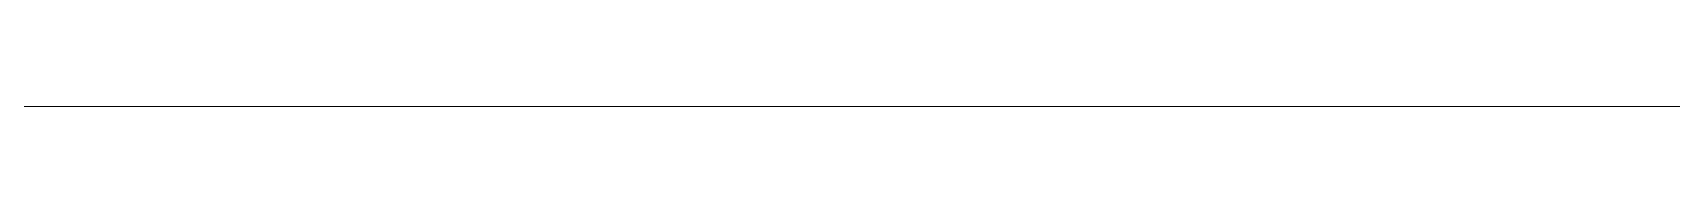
# Model space of a CAD drawing. Header units: metres. Extents: x 0 to 105485, y 0 to 425721.
# Drawn here: x 104933.8593 to 104934.3476, y 425453.23 to 425453.23 of the extents above; entities that cross this region are included whole.
import ezdxf

# ---------------------------------------------------------------- set-up
doc = ezdxf.new("R2010")
doc.units = ezdxf.units.M
doc.header["$MEASUREMENT"] = 0
doc.layers.add('B-XX-MO-ONDERZOEK_SONDERING-G', color=90, linetype='Continuous', lineweight=18)

msp = doc.modelspace()

# ---------------------------------------------------------------- linework, layer by layer
at = {"layer": 'B-XX-MO-ONDERZOEK_SONDERING-G', "color": 0, "true_color": 0x285cd6}
for points in [[(104933.64, 425453.23, 3.381), (104934.015, 425453.23, 3.361), (104934.215, 425453.23, 3.341), (104934.315, 425453.23, 3.321), (104934.34, 425453.23, 3.301), (104934.39, 425453.23, 3.281)], [(104933.64, 425453.23, 2.061), (104934.015, 425453.23, 2.041), (104934.09, 425453.23, 2.021), (104934.09, 425453.23, 2.001), (104934.09, 425453.23, 1.981), (104934.015, 425453.23, 1.961), (104934.015, 425453.23, 1.941), (104934.015, 425453.23, 1.921), (104934.015, 425453.23, 1.901), (104934.04, 425453.23, 1.881), (104933.965, 425453.23, 1.861), (104933.965, 425453.23, 1.841), (104934.115, 425453.23, 1.821), (104934.14, 425453.23, 1.801), (104934.165, 425453.23, 1.781), (104934.24, 425453.23, 1.761), (104934.515, 425453.23, 1.741)], [(104933.69, 425453.23, -0.599), (104933.965, 425453.23, -0.619), (104934.015, 425453.23, -0.639), (104934.115, 425453.23, -0.659), (104934.19, 425453.23, -0.679), (104934.215, 425453.23, -0.699), (104934.24, 425453.23, -0.719), (104933.89, 425453.23, -0.739), (104933.965, 425453.23, -0.759), (104933.765, 425453.23, -0.779), (104933.865, 425453.23, -0.799), (104933.915, 425453.23, -0.819), (104933.99, 425453.23, -0.839), (104933.965, 425453.23, -0.859), (104933.94, 425453.23, -0.879), (104933.915, 425453.23, -0.899), (104933.94, 425453.23, -0.919), (104933.915, 425453.23, -0.939), (104933.915, 425453.23, -0.959), (104933.89, 425453.23, -0.979), (104933.815, 425453.23, -0.999), (104933.99, 425453.23, -1.019), (104934.04, 425453.23, -1.039), (104934.065, 425453.23, -1.059), (104934.04, 425453.23, -1.079), (104934.04, 425453.23, -1.099), (104934.04, 425453.23, -1.119), (104933.965, 425453.23, -1.139), (104933.84, 425453.23, -1.159)], [(104934.365, 425453.23, 2.701), (104934.34, 425453.23, 2.681), (104934.34, 425453.23, 2.661), (104934.315, 425453.23, 2.641), (104934.29, 425453.23, 2.621), (104934.29, 425453.23, 2.601), (104934.29, 425453.23, 2.581), (104934.315, 425453.23, 2.561), (104934.34, 425453.23, 2.541), (104934.34, 425453.23, 2.521), (104934.34, 425453.23, 2.501), (104934.29, 425453.23, 2.481), (104934.215, 425453.23, 2.461), (104934.165, 425453.23, 2.441), (104934.165, 425453.23, 2.421), (104934.165, 425453.23, 2.401), (104934.19, 425453.23, 2.381), (104934.215, 425453.23, 2.361), (104933.94, 425453.23, 2.341), (104933.765, 425453.23, 2.321), (104933.94, 425453.23, 2.301), (104934.065, 425453.23, 2.281), (104934.165, 425453.23, 2.261), (104934.24, 425453.23, 2.241), (104934.04, 425453.23, 2.221), (104934.09, 425453.23, 2.201), (104934.115, 425453.23, 2.181), (104934.14, 425453.23, 2.161), (104934.115, 425453.23, 2.141), (104934.09, 425453.23, 2.121), (104933.99, 425453.23, 2.101), (104933.765, 425453.23, 2.081)], [(104934.565, 425453.23, 1.641), (104934.265, 425453.23, 1.621), (104934.315, 425453.23, 1.601), (104934.315, 425453.23, 1.581), (104934.29, 425453.23, 1.561), (104934.265, 425453.23, 1.541), (104934.265, 425453.23, 1.521), (104934.24, 425453.23, 1.501), (104934.29, 425453.23, 1.481), (104934.315, 425453.23, 1.461), (104934.34, 425453.23, 1.441), (104934.24, 425453.23, 1.421), (104934.24, 425453.23, 1.401), (104934.315, 425453.23, 1.381), (104934.265, 425453.23, 1.361), (104934.215, 425453.23, 1.341), (104934.09, 425453.23, 1.321), (104933.94, 425453.23, 1.301), (104933.84, 425453.23, 1.281), (104934.065, 425453.23, 1.261), (104934.29, 425453.23, 1.241), (104934.315, 425453.23, 1.221), (104934.315, 425453.23, 1.201), (104934.315, 425453.23, 1.181), (104934.315, 425453.23, 1.161), (104934.29, 425453.23, 1.141), (104934.315, 425453.23, 1.121), (104934.24, 425453.23, 1.101), (104934.265, 425453.23, 1.081), (104934.19, 425453.23, 1.061), (104934.19, 425453.23, 1.041), (104934.215, 425453.23, 1.021), (104934.265, 425453.23, 1.001), (104934.265, 425453.23, 0.981), (104934.265, 425453.23, 0.961), (104934.19, 425453.23, 0.941), (104934.015, 425453.23, 0.921), (104933.865, 425453.23, 0.901), (104933.99, 425453.23, 0.881), (104934.065, 425453.23, 0.861), (104934.04, 425453.23, 0.841), (104934.015, 425453.23, 0.821), (104934.015, 425453.23, 0.801), (104933.89, 425453.23, 0.781), (104933.765, 425453.23, 0.761)], [(104934.365, 425453.23, -22.346), (104934.315, 425453.23, -22.365), (104934.215, 425453.23, -22.385), (104934.115, 425453.23, -22.405), (104933.99, 425453.23, -22.425), (104933.865, 425453.23, -22.444), (104933.765, 425453.23, -22.464)], [(104933.79, 425453.23, -0.059), (104933.99, 425453.23, -0.079), (104934.065, 425453.23, -0.099), (104934.14, 425453.23, -0.119), (104934.19, 425453.23, -0.139), (104934.14, 425453.23, -0.159), (104934.19, 425453.23, -0.179), (104934.24, 425453.23, -0.199), (104934.34, 425453.23, -0.219), (104934.34, 425453.23, -0.239), (104934.34, 425453.23, -0.259), (104934.34, 425453.23, -0.279), (104934.29, 425453.23, -0.299), (104934.265, 425453.23, -0.319), (104934.24, 425453.23, -0.339), (104934.165, 425453.23, -0.359), (104934.115, 425453.23, -0.379), (104934.04, 425453.23, -0.399), (104933.99, 425453.23, -0.419), (104933.965, 425453.23, -0.439), (104933.94, 425453.23, -0.459), (104933.915, 425453.23, -0.479), (104933.915, 425453.23, -0.499), (104933.915, 425453.23, -0.519), (104933.89, 425453.23, -0.539), (104933.84, 425453.23, -0.559)], [(104933.79, 425453.23, -12.433), (104933.865, 425453.23, -12.453), (104933.915, 425453.23, -12.473), (104933.94, 425453.23, -12.493), (104934.04, 425453.23, -12.513), (104934.165, 425453.23, -12.533), (104934.315, 425453.23, -12.553), (104934.44, 425453.23, -12.573)], [(104934.39, 425453.23, -7.673), (104934.34, 425453.23, -7.693), (104934.24, 425453.23, -7.713), (104934.115, 425453.23, -7.733), (104933.965, 425453.23, -7.753), (104933.815, 425453.23, -7.773)], [(104933.84, 425453.23, -7.933), (104933.89, 425453.23, -7.953), (104933.89, 425453.23, -7.972), (104933.89, 425453.23, -7.992), (104933.89, 425453.23, -8.012), (104933.815, 425453.23, -8.032)], [(104933.84, 425453.23, -9.049), (104933.865, 425453.23, -9.069), (104933.89, 425453.23, -9.089), (104933.89, 425453.23, -9.109), (104933.865, 425453.23, -9.129), (104933.89, 425453.23, -9.149), (104933.915, 425453.23, -9.169), (104933.89, 425453.23, -9.189), (104933.89, 425453.23, -9.209), (104933.89, 425453.23, -9.229), (104933.89, 425453.23, -9.249), (104933.89, 425453.23, -9.269), (104933.915, 425453.23, -9.288), (104933.89, 425453.23, -9.308), (104933.915, 425453.23, -9.328), (104933.915, 425453.23, -9.348), (104933.94, 425453.23, -9.368), (104933.965, 425453.23, -9.388), (104933.965, 425453.23, -9.408), (104933.965, 425453.23, -9.428), (104933.965, 425453.23, -9.448), (104933.99, 425453.23, -9.468), (104933.99, 425453.23, -9.488), (104934.015, 425453.23, -9.508), (104934.04, 425453.23, -9.528), (104934.065, 425453.23, -9.548), (104934.065, 425453.23, -9.567), (104934.09, 425453.23, -9.587), (104934.09, 425453.23, -9.607), (104934.09, 425453.23, -9.627), (104934.115, 425453.23, -9.647), (104934.115, 425453.23, -9.667), (104934.09, 425453.23, -9.687), (104934.09, 425453.23, -9.707), (104934.09, 425453.23, -9.727), (104934.065, 425453.23, -9.747), (104934.065, 425453.23, -9.767), (104934.065, 425453.23, -9.787), (104934.065, 425453.23, -9.807), (104934.065, 425453.23, -9.826), (104934.04, 425453.23, -9.846), (104934.04, 425453.23, -9.866), (104934.065, 425453.23, -9.886), (104934.09, 425453.23, -9.906), (104934.09, 425453.23, -9.926), (104934.115, 425453.23, -9.946), (104934.14, 425453.23, -9.966), (104934.165, 425453.23, -9.986), (104934.19, 425453.23, -10.006), (104934.19, 425453.23, -10.026), (104934.215, 425453.23, -10.046), (104934.215, 425453.23, -10.066), (104934.24, 425453.23, -10.085), (104934.24, 425453.23, -10.105), (104934.24, 425453.23, -10.125), (104934.265, 425453.23, -10.145), (104934.265, 425453.23, -10.165), (104934.265, 425453.23, -10.185), (104934.29, 425453.23, -10.205), (104934.29, 425453.23, -10.225), (104934.29, 425453.23, -10.245), (104934.29, 425453.23, -10.265), (104934.29, 425453.23, -10.285), (104934.29, 425453.23, -10.305), (104934.29, 425453.23, -10.324), (104934.29, 425453.23, -10.344), (104934.29, 425453.23, -10.364), (104934.29, 425453.23, -10.384), (104934.315, 425453.23, -10.404), (104934.29, 425453.23, -10.424), (104934.29, 425453.23, -10.444), (104934.265, 425453.23, -10.464), (104934.265, 425453.23, -10.484), (104934.265, 425453.23, -10.504), (104934.24, 425453.23, -10.524), (104934.24, 425453.23, -10.543), (104934.24, 425453.23, -10.563), (104934.24, 425453.23, -10.583), (104934.215, 425453.23, -10.603), (104934.215, 425453.23, -10.623), (104934.215, 425453.23, -10.643), (104934.24, 425453.23, -10.663), (104934.24, 425453.23, -10.683), (104934.24, 425453.23, -10.703), (104934.24, 425453.23, -10.723), (104934.24, 425453.23, -10.743), (104934.24, 425453.23, -10.762), (104934.265, 425453.23, -10.782), (104934.24, 425453.23, -10.802), (104934.24, 425453.23, -10.822), (104934.24, 425453.23, -10.842), (104934.24, 425453.23, -10.862), (104934.215, 425453.23, -10.882), (104934.215, 425453.23, -10.902), (104934.215, 425453.23, -10.922), (104934.19, 425453.23, -10.942), (104934.165, 425453.23, -10.962), (104934.14, 425453.23, -10.981), (104934.09, 425453.23, -11.001), (104934.115, 425453.23, -11.021), (104934.115, 425453.23, -11.041), (104934.14, 425453.23, -11.061), (104934.165, 425453.23, -11.081), (104934.19, 425453.23, -11.101), (104934.19, 425453.23, -11.121), (104934.215, 425453.23, -11.141), (104934.215, 425453.23, -11.161), (104934.215, 425453.23, -11.18), (104934.215, 425453.23, -11.2), (104934.215, 425453.23, -11.22), (104934.19, 425453.23, -11.24), (104934.165, 425453.23, -11.26), (104934.115, 425453.23, -11.28), (104934.115, 425453.23, -11.3), (104934.115, 425453.23, -11.32), (104934.115, 425453.23, -11.34), (104934.115, 425453.23, -11.36), (104934.09, 425453.23, -11.379), (104934.115, 425453.23, -11.399), (104934.14, 425453.23, -11.419), (104934.14, 425453.23, -11.439), (104934.165, 425453.23, -11.459), (104934.165, 425453.23, -11.479), (104934.165, 425453.23, -11.499), (104934.14, 425453.23, -11.519), (104934.165, 425453.23, -11.539), (104934.14, 425453.23, -11.559), (104934.14, 425453.23, -11.578), (104934.14, 425453.23, -11.598), (104934.115, 425453.23, -11.618), (104934.09, 425453.23, -11.638), (104934.065, 425453.23, -11.658), (104934.015, 425453.23, -11.678), (104933.965, 425453.23, -11.698), (104933.915, 425453.23, -11.718), (104933.865, 425453.23, -11.738), (104933.815, 425453.23, -11.757)], [(104934.365, 425453.23, -28.482), (104934.315, 425453.23, -28.501), (104934.24, 425453.23, -28.521), (104934.165, 425453.23, -28.541), (104934.115, 425453.23, -28.56), (104934.04, 425453.23, -28.58), (104933.965, 425453.23, -28.6), (104933.94, 425453.23, -28.62), (104933.965, 425453.23, -28.639), (104934.04, 425453.23, -28.659), (104934.165, 425453.23, -28.679), (104934.14, 425453.23, -28.698), (104934.14, 425453.23, -28.718), (104934.165, 425453.23, -28.738), (104934.165, 425453.23, -28.757), (104934.14, 425453.23, -28.777), (104934.115, 425453.23, -28.797), (104934.09, 425453.23, -28.816), (104934.04, 425453.23, -28.836), (104933.965, 425453.23, -28.856), (104933.94, 425453.23, -28.876), (104933.94, 425453.23, -28.895), (104933.915, 425453.23, -28.915), (104933.865, 425453.23, -28.935), (104933.815, 425453.23, -28.954)], [(104934.39, 425453.23, -29.289), (104934.315, 425453.23, -29.309), (104934.24, 425453.23, -29.329), (104934.115, 425453.23, -29.349), (104933.965, 425453.23, -29.368), (104933.84, 425453.23, -29.388), (104933.89, 425453.23, -29.408), (104934.065, 425453.23, -29.427), (104934.14, 425453.23, -29.447), (104934.165, 425453.23, -29.467), (104934.165, 425453.23, -29.487), (104934.165, 425453.23, -29.506), (104934.165, 425453.23, -29.526), (104934.115, 425453.23, -29.546), (104934.04, 425453.23, -29.565), (104933.99, 425453.23, -29.585), (104933.99, 425453.23, -29.605), (104934.015, 425453.23, -29.624), (104934.09, 425453.23, -29.644), (104934.19, 425453.23, -29.664), (104934.19, 425453.23, -29.684), (104934.19, 425453.23, -29.703), (104934.19, 425453.23, -29.723), (104934.19, 425453.23, -29.743), (104934.19, 425453.23, -29.762), (104934.165, 425453.23, -29.782), (104934.165, 425453.23, -29.802), (104934.165, 425453.23, -29.821), (104934.165, 425453.23, -29.841), (104934.14, 425453.23, -29.861), (104934.14, 425453.23, -29.881), (104934.14, 425453.23, -29.9), (104934.165, 425453.23, -29.92), (104934.165, 425453.23, -29.94), (104934.165, 425453.23, -29.959), (104934.19, 425453.23, -29.979), (104934.19, 425453.23, -29.999), (104934.19, 425453.23, -30.018), (104934.19, 425453.23, -30.038), (104934.19, 425453.23, -30.058), (104934.215, 425453.23, -30.078), (104934.215, 425453.23, -30.097), (104934.215, 425453.23, -30.117), (104934.24, 425453.23, -30.137), (104934.24, 425453.23, -30.156), (104934.215, 425453.23, -30.176), (104934.19, 425453.23, -30.196), (104934.19, 425453.23, -30.215), (104934.19, 425453.23, -30.235), (104934.165, 425453.23, -30.255), (104934.165, 425453.23, -30.275), (104934.14, 425453.23, -30.294), (104934.14, 425453.23, -30.314), (104934.165, 425453.23, -30.334), (104934.165, 425453.23, -30.353), (104934.165, 425453.23, -30.373), (104934.165, 425453.23, -30.393), (104934.165, 425453.23, -30.412), (104934.165, 425453.23, -30.432), (104934.165, 425453.23, -30.452), (104934.19, 425453.23, -30.471), (104934.215, 425453.23, -30.491), (104934.215, 425453.23, -30.511), (104934.24, 425453.23, -30.531), (104934.24, 425453.23, -30.55), (104934.24, 425453.23, -30.57), (104934.215, 425453.23, -30.59), (104934.19, 425453.23, -30.609), (104934.14, 425453.23, -30.629), (104934.115, 425453.23, -30.649), (104934.09, 425453.23, -30.668), (104934.115, 425453.23, -30.688), (104934.09, 425453.23, -30.708), (104934.115, 425453.23, -30.727), (104934.09, 425453.23, -30.747), (104934.09, 425453.23, -30.767), (104934.115, 425453.23, -30.786), (104934.115, 425453.23, -30.806), (104934.14, 425453.23, -30.826), (104934.14, 425453.23, -30.845), (104934.19, 425453.23, -30.865), (104934.165, 425453.23, -30.885), (104934.19, 425453.23, -30.905), (104934.165, 425453.23, -30.924), (104934.165, 425453.23, -30.944), (104934.14, 425453.23, -30.964), (104934.14, 425453.23, -30.983), (104934.115, 425453.23, -31.003), (104934.115, 425453.23, -31.023), (104934.04, 425453.23, -31.042), (104934.04, 425453.23, -31.062), (104934.065, 425453.23, -31.082), (104934.09, 425453.23, -31.101), (104934.09, 425453.23, -31.121), (104934.09, 425453.23, -31.141), (104934.115, 425453.23, -31.16), (104934.115, 425453.23, -31.18), (104934.14, 425453.23, -31.2), (104934.09, 425453.23, -31.219), (104934.065, 425453.23, -31.239), (104933.99, 425453.23, -31.259), (104933.915, 425453.23, -31.278), (104933.815, 425453.23, -31.298)], [(104933.815, 425453.23, -31.987), (104933.865, 425453.23, -32.006), (104933.915, 425453.23, -32.026), (104933.965, 425453.23, -32.046), (104933.965, 425453.23, -32.065), (104933.99, 425453.23, -32.085), (104933.99, 425453.23, -32.105), (104934.04, 425453.23, -32.124), (104934.09, 425453.23, -32.144), (104934.14, 425453.23, -32.164), (104934.165, 425453.23, -32.183), (104934.215, 425453.23, -32.203), (104934.265, 425453.23, -32.223), (104934.315, 425453.23, -32.242), (104934.365, 425453.23, -32.262)], [(104933.84, 425453.23, 0.741), (104933.915, 425453.23, 0.721), (104933.94, 425453.23, 0.701), (104933.94, 425453.23, 0.681), (104933.94, 425453.23, 0.661), (104933.94, 425453.23, 0.641), (104933.965, 425453.23, 0.621), (104934.015, 425453.23, 0.601), (104934.065, 425453.23, 0.581), (104934.115, 425453.23, 0.561), (104934.115, 425453.23, 0.541), (104934.115, 425453.23, 0.521), (104934.09, 425453.23, 0.501), (104934.065, 425453.23, 0.481), (104934.065, 425453.23, 0.461), (104934.09, 425453.23, 0.441), (104934.14, 425453.23, 0.421), (104934.09, 425453.23, 0.401), (104934.04, 425453.23, 0.381), (104933.99, 425453.23, 0.361), (104933.89, 425453.23, 0.341), (104933.84, 425453.23, 0.321)], [(104933.84, 425453.23, -1.479), (104933.89, 425453.23, -1.499), (104933.89, 425453.23, -1.519), (104933.915, 425453.23, -1.539), (104933.94, 425453.23, -1.559), (104933.94, 425453.23, -1.579), (104933.965, 425453.23, -1.599), (104933.965, 425453.23, -1.619), (104933.965, 425453.23, -1.639), (104933.965, 425453.23, -1.659), (104933.965, 425453.23, -1.679), (104933.965, 425453.23, -1.699), (104933.965, 425453.23, -1.719), (104933.965, 425453.23, -1.739), (104933.99, 425453.23, -1.759), (104933.99, 425453.23, -1.779), (104933.965, 425453.23, -1.799), (104933.94, 425453.23, -1.819), (104933.94, 425453.23, -1.839), (104933.94, 425453.23, -1.859), (104933.94, 425453.23, -1.879), (104933.965, 425453.23, -1.899), (104933.94, 425453.23, -1.919), (104933.965, 425453.23, -1.939), (104933.965, 425453.23, -1.959), (104933.965, 425453.23, -1.979), (104933.965, 425453.23, -1.999), (104933.965, 425453.23, -2.019), (104933.99, 425453.23, -2.039), (104934.015, 425453.23, -2.059), (104933.99, 425453.23, -2.079), (104933.99, 425453.23, -2.099), (104933.965, 425453.23, -2.119), (104933.99, 425453.23, -2.139), (104933.99, 425453.23, -2.159), (104934.04, 425453.23, -2.179), (104934.065, 425453.23, -2.199), (104934.065, 425453.23, -2.219), (104934.065, 425453.23, -2.239), (104934.065, 425453.23, -2.259), (104934.04, 425453.23, -2.279), (104934.065, 425453.23, -2.299), (104934.065, 425453.23, -2.319), (104934.065, 425453.23, -2.339), (104934.04, 425453.23, -2.359), (104934.015, 425453.23, -2.379), (104934.015, 425453.23, -2.399), (104934.015, 425453.23, -2.419), (104934.015, 425453.23, -2.439), (104934.04, 425453.23, -2.459), (104934.015, 425453.23, -2.479), (104934.04, 425453.23, -2.499), (104934.065, 425453.23, -2.519), (104934.065, 425453.23, -2.539), (104934.065, 425453.23, -2.559), (104934.04, 425453.23, -2.579), (104934.065, 425453.23, -2.599), (104934.065, 425453.23, -2.619), (104934.04, 425453.23, -2.639), (104934.04, 425453.23, -2.659), (104934.065, 425453.23, -2.679), (104934.14, 425453.23, -2.699), (104934.115, 425453.23, -2.719), (104934.09, 425453.23, -2.739), (104934.14, 425453.23, -2.759), (104934.19, 425453.23, -2.779), (104934.215, 425453.23, -2.799), (104934.14, 425453.23, -2.819), (104934.14, 425453.23, -2.839), (104934.115, 425453.23, -2.859), (104934.115, 425453.23, -2.879), (104934.14, 425453.23, -2.899), (104934.14, 425453.23, -2.919), (104934.065, 425453.23, -2.939), (104934.065, 425453.23, -2.959), (104934.115, 425453.23, -2.979), (104934.115, 425453.23, -2.999), (104934.115, 425453.23, -3.019), (104934.115, 425453.23, -3.039), (104934.09, 425453.23, -3.059), (104934.09, 425453.23, -3.079), (104934.115, 425453.23, -3.099), (104934.115, 425453.23, -3.119), (104934.115, 425453.23, -3.139), (104934.115, 425453.23, -3.159), (104934.09, 425453.23, -3.179), (104934.09, 425453.23, -3.199), (104934.09, 425453.23, -3.219), (104934.09, 425453.23, -3.239), (104934.065, 425453.23, -3.259), (104934.065, 425453.23, -3.279), (104934.04, 425453.23, -3.299), (104934.065, 425453.23, -3.319), (104934.065, 425453.23, -3.339), (104934.065, 425453.23, -3.359), (104934.065, 425453.23, -3.379), (104934.065, 425453.23, -3.399), (104934.065, 425453.23, -3.419), (104934.065, 425453.23, -3.439), (104934.09, 425453.23, -3.459), (104934.115, 425453.23, -3.479), (104934.09, 425453.23, -3.499), (104934.065, 425453.23, -3.519), (104934.09, 425453.23, -3.539), (104934.14, 425453.23, -3.559), (104934.14, 425453.23, -3.579), (104934.14, 425453.23, -3.599), (104934.115, 425453.23, -3.619), (104934.115, 425453.23, -3.639), (104934.09, 425453.23, -3.659), (104934.065, 425453.23, -3.679), (104934.04, 425453.23, -3.699), (104934.015, 425453.23, -3.719), (104934.015, 425453.23, -3.739), (104934.015, 425453.23, -3.759), (104934.015, 425453.23, -3.779), (104934.015, 425453.23, -3.799), (104934.015, 425453.23, -3.819), (104934.015, 425453.23, -3.839), (104934.015, 425453.23, -3.859), (104934.015, 425453.23, -3.879), (104934.015, 425453.23, -3.899), (104933.965, 425453.23, -3.919), (104933.99, 425453.23, -3.939), (104933.99, 425453.23, -3.959), (104934.015, 425453.23, -3.979), (104933.99, 425453.23, -3.999), (104934.015, 425453.23, -4.019), (104934.04, 425453.23, -4.039), (104934.04, 425453.23, -4.059), (104934.04, 425453.23, -4.079), (104934.04, 425453.23, -4.098), (104934.015, 425453.23, -4.118), (104934.015, 425453.23, -4.138), (104934.015, 425453.23, -4.158), (104934.015, 425453.23, -4.178), (104934.015, 425453.23, -4.198), (104934.015, 425453.23, -4.218), (104934.04, 425453.23, -4.238), (104934.04, 425453.23, -4.258), (104934.04, 425453.23, -4.278), (104934.04, 425453.23, -4.298), (104934.065, 425453.23, -4.318), (104934.065, 425453.23, -4.338), (104934.065, 425453.23, -4.358), (104934.09, 425453.23, -4.378), (104934.065, 425453.23, -4.398), (104934.065, 425453.23, -4.418), (104934.09, 425453.23, -4.438), (104934.115, 425453.23, -4.458), (104934.09, 425453.23, -4.478), (104934.115, 425453.23, -4.498), (104934.14, 425453.23, -4.518), (104934.14, 425453.23, -4.538), (104934.14, 425453.23, -4.558), (104934.14, 425453.23, -4.578), (104934.115, 425453.23, -4.598), (104934.115, 425453.23, -4.618), (104934.09, 425453.23, -4.638), (104934.09, 425453.23, -4.658), (104934.09, 425453.23, -4.678), (104934.09, 425453.23, -4.698), (104934.09, 425453.23, -4.718), (104934.09, 425453.23, -4.738), (104934.09, 425453.23, -4.758), (104934.115, 425453.23, -4.778), (104934.115, 425453.23, -4.798), (104934.065, 425453.23, -4.818), (104934.09, 425453.23, -4.838), (104934.09, 425453.23, -4.858), (104934.115, 425453.23, -4.878), (104934.14, 425453.23, -4.898), (104934.115, 425453.23, -4.918), (104934.14, 425453.23, -4.938), (104934.14, 425453.23, -4.958), (104934.14, 425453.23, -4.978), (104934.165, 425453.23, -4.998), (104934.165, 425453.23, -5.018), (104934.165, 425453.23, -5.038), (104934.19, 425453.23, -5.058), (104934.19, 425453.23, -5.078), (104934.165, 425453.23, -5.098), (104934.115, 425453.23, -5.118), (104934.09, 425453.23, -5.138), (104934.065, 425453.23, -5.158), (104934.09, 425453.23, -5.177), (104934.115, 425453.23, -5.197), (104934.115, 425453.23, -5.217), (104934.065, 425453.23, -5.237), (104934.09, 425453.23, -5.257), (104934.09, 425453.23, -5.277), (104934.115, 425453.23, -5.297), (104934.14, 425453.23, -5.317), (104934.14, 425453.23, -5.337), (104934.115, 425453.23, -5.357), (104934.14, 425453.23, -5.377), (104934.165, 425453.23, -5.397), (104934.165, 425453.23, -5.417), (104934.165, 425453.23, -5.437), (104934.19, 425453.23, -5.457), (104934.19, 425453.23, -5.477), (104934.19, 425453.23, -5.497), (104934.19, 425453.23, -5.517), (104934.165, 425453.23, -5.537), (104934.19, 425453.23, -5.557), (104934.19, 425453.23, -5.577), (104934.165, 425453.23, -5.597), (104934.19, 425453.23, -5.617), (104934.165, 425453.23, -5.637), (104934.14, 425453.23, -5.657), (104934.165, 425453.23, -5.677), (104934.14, 425453.23, -5.697), (104934.14, 425453.23, -5.717), (104934.115, 425453.23, -5.737), (104934.14, 425453.23, -5.757), (104934.24, 425453.23, -5.777), (104934.315, 425453.23, -5.797), (104934.365, 425453.23, -5.817)], [(104933.84, 425453.23, -22.543), (104934.015, 425453.23, -22.563), (104934.215, 425453.23, -22.583), (104934.24, 425453.23, -22.602), (104934.265, 425453.23, -22.622), (104934.265, 425453.23, -22.642), (104934.265, 425453.23, -22.662), (104934.265, 425453.23, -22.681), (104934.24, 425453.23, -22.701), (104934.215, 425453.23, -22.721), (104934.215, 425453.23, -22.741), (104934.24, 425453.23, -22.76), (104934.29, 425453.23, -22.78), (104934.34, 425453.23, -22.8), (104934.315, 425453.23, -22.82), (104934.315, 425453.23, -22.839), (104934.34, 425453.23, -22.859), (104934.365, 425453.23, -22.879)], [(104933.84, 425453.23, -29.013), (104933.99, 425453.23, -29.033), (104934.09, 425453.23, -29.053), (104934.165, 425453.23, -29.073), (104934.24, 425453.23, -29.092), (104934.315, 425453.23, -29.112), (104934.365, 425453.23, -29.132)], [(104934.39, 425453.23, -25.071), (104934.165, 425453.23, -25.091), (104934.09, 425453.23, -25.11), (104933.99, 425453.23, -25.13), (104933.865, 425453.23, -25.15), (104933.915, 425453.23, -25.17), (104933.965, 425453.23, -25.189), (104934.09, 425453.23, -25.209), (104934.115, 425453.23, -25.229), (104934.165, 425453.23, -25.248), (104934.19, 425453.23, -25.268), (104934.29, 425453.23, -25.288), (104934.315, 425453.23, -25.308), (104934.315, 425453.23, -25.327), (104934.315, 425453.23, -25.347), (104934.29, 425453.23, -25.367), (104934.29, 425453.23, -25.387), (104934.265, 425453.23, -25.406), (104934.24, 425453.23, -25.426), (104934.265, 425453.23, -25.446), (104934.29, 425453.23, -25.466), (104934.29, 425453.23, -25.485), (104934.265, 425453.23, -25.505), (104934.265, 425453.23, -25.525), (104934.24, 425453.23, -25.544), (104934.24, 425453.23, -25.564), (104934.215, 425453.23, -25.584), (104934.24, 425453.23, -25.604), (104934.24, 425453.23, -25.623), (104934.24, 425453.23, -25.643), (104934.29, 425453.23, -25.663), (104934.29, 425453.23, -25.683), (104934.29, 425453.23, -25.702), (104934.29, 425453.23, -25.722), (104934.29, 425453.23, -25.742), (104934.315, 425453.23, -25.761), (104934.315, 425453.23, -25.781), (104934.315, 425453.23, -25.801), (104934.315, 425453.23, -25.821), (104934.315, 425453.23, -25.84), (104934.315, 425453.23, -25.86), (104934.315, 425453.23, -25.88), (104934.315, 425453.23, -25.9), (104934.315, 425453.23, -25.919), (104934.29, 425453.23, -25.939), (104934.265, 425453.23, -25.959), (104934.265, 425453.23, -25.978), (104934.29, 425453.23, -25.998), (104934.29, 425453.23, -26.018), (104934.29, 425453.23, -26.038), (104934.265, 425453.23, -26.057), (104934.265, 425453.23, -26.077), (104934.265, 425453.23, -26.097), (104934.24, 425453.23, -26.117), (104934.24, 425453.23, -26.136), (104934.19, 425453.23, -26.156), (104934.19, 425453.23, -26.176), (104934.19, 425453.23, -26.195), (104934.215, 425453.23, -26.215), (104934.19, 425453.23, -26.235), (104934.19, 425453.23, -26.255), (104934.19, 425453.23, -26.274), (104934.165, 425453.23, -26.294), (104934.165, 425453.23, -26.314), (104934.14, 425453.23, -26.334), (104934.115, 425453.23, -26.353), (104934.14, 425453.23, -26.373), (104934.165, 425453.23, -26.393), (104934.165, 425453.23, -26.412), (104934.165, 425453.23, -26.432), (104934.165, 425453.23, -26.452), (104934.215, 425453.23, -26.472), (104934.215, 425453.23, -26.491), (104934.215, 425453.23, -26.511), (104934.215, 425453.23, -26.531), (104934.215, 425453.23, -26.55), (104934.215, 425453.23, -26.57), (104934.24, 425453.23, -26.59), (104934.265, 425453.23, -26.61), (104934.24, 425453.23, -26.629), (104934.265, 425453.23, -26.649), (104934.265, 425453.23, -26.669), (104934.29, 425453.23, -26.688), (104934.34, 425453.23, -26.708), (104934.365, 425453.23, -26.728)], [(104934.415, 425453.23, -18.666), (104934.34, 425453.23, -18.685), (104934.265, 425453.23, -18.705), (104934.215, 425453.23, -18.725), (104934.14, 425453.23, -18.745), (104934.115, 425453.23, -18.765), (104934.065, 425453.23, -18.784), (104934.04, 425453.23, -18.804), (104934.065, 425453.23, -18.824), (104934.09, 425453.23, -18.844), (104934.115, 425453.23, -18.864), (104934.14, 425453.23, -18.883), (104934.165, 425453.23, -18.903), (104934.14, 425453.23, -18.923), (104934.14, 425453.23, -18.943), (104934.14, 425453.23, -18.963), (104934.09, 425453.23, -18.982), (104934.09, 425453.23, -19.002), (104934.065, 425453.23, -19.022), (104934.065, 425453.23, -19.042), (104934.015, 425453.23, -19.062), (104933.99, 425453.23, -19.081), (104933.99, 425453.23, -19.101), (104934.015, 425453.23, -19.121), (104934.04, 425453.23, -19.141), (104934.015, 425453.23, -19.161), (104934.015, 425453.23, -19.18), (104934.015, 425453.23, -19.2), (104934.015, 425453.23, -19.22), (104934.015, 425453.23, -19.24), (104934.015, 425453.23, -19.26), (104933.99, 425453.23, -19.279), (104933.99, 425453.23, -19.299), (104934.04, 425453.23, -19.319), (104934.04, 425453.23, -19.339), (104934.065, 425453.23, -19.359), (104934.065, 425453.23, -19.378), (104934.065, 425453.23, -19.398), (104934.09, 425453.23, -19.418), (104934.015, 425453.23, -19.438), (104933.965, 425453.23, -19.458), (104933.94, 425453.23, -19.477), (104933.99, 425453.23, -19.497), (104934.065, 425453.23, -19.517), (104934.115, 425453.23, -19.537), (104934.19, 425453.23, -19.557), (104934.265, 425453.23, -19.576), (104934.315, 425453.23, -19.596), (104934.365, 425453.23, -19.616)], [(104934.365, 425453.23, -33.736), (104934.34, 425453.23, -33.756), (104934.24, 425453.23, -33.776), (104934.165, 425453.23, -33.795), (104934.14, 425453.23, -33.815), (104934.04, 425453.23, -33.835), (104934.065, 425453.23, -33.854), (104934.065, 425453.23, -33.874), (104934.09, 425453.23, -33.894), (104934.115, 425453.23, -33.913), (104934.115, 425453.23, -33.933), (104934.165, 425453.23, -33.953), (104934.19, 425453.23, -33.972), (104934.19, 425453.23, -33.992), (104934.165, 425453.23, -34.011), (104934.165, 425453.23, -34.031), (104934.165, 425453.23, -34.051), (104934.165, 425453.23, -34.07), (104934.14, 425453.23, -34.09), (104934.09, 425453.23, -34.11), (104934.09, 425453.23, -34.129), (104934.04, 425453.23, -34.149), (104933.99, 425453.23, -34.169), (104933.965, 425453.23, -34.188), (104933.965, 425453.23, -34.208), (104933.965, 425453.23, -34.228), (104933.965, 425453.23, -34.247), (104933.965, 425453.23, -34.267), (104933.94, 425453.23, -34.287), (104933.965, 425453.23, -34.306), (104933.99, 425453.23, -34.326), (104934.015, 425453.23, -34.345), (104934.04, 425453.23, -34.365), (104934.015, 425453.23, -34.385), (104933.99, 425453.23, -34.404), (104933.965, 425453.23, -34.424), (104933.94, 425453.23, -34.444), (104933.965, 425453.23, -34.463), (104934.065, 425453.23, -34.483), (104934.14, 425453.23, -34.503), (104934.14, 425453.23, -34.522), (104934.14, 425453.23, -34.542), (104934.14, 425453.23, -34.561), (104934.165, 425453.23, -34.581), (104934.165, 425453.23, -34.601), (104934.14, 425453.23, -34.62), (104934.115, 425453.23, -34.64), (104934.09, 425453.23, -34.66), (104934.115, 425453.23, -34.679), (104934.165, 425453.23, -34.699), (104934.215, 425453.23, -34.719), (104934.24, 425453.23, -34.738), (104934.29, 425453.23, -34.758), (104934.34, 425453.23, -34.777), (104934.34, 425453.23, -34.797), (104934.365, 425453.23, -34.817)], [(104934.365, 425453.23, -19.636), (104934.34, 425453.23, -19.656), (104934.34, 425453.23, -19.675), (104934.315, 425453.23, -19.695), (104934.315, 425453.23, -19.715), (104934.29, 425453.23, -19.735), (104934.265, 425453.23, -19.755), (104934.29, 425453.23, -19.774), (104934.29, 425453.23, -19.794), (104934.29, 425453.23, -19.814), (104934.24, 425453.23, -19.834), (104934.19, 425453.23, -19.853), (104934.14, 425453.23, -19.873), (104934.14, 425453.23, -19.893), (104934.14, 425453.23, -19.913), (104934.14, 425453.23, -19.933), (104934.165, 425453.23, -19.952), (104934.19, 425453.23, -19.972), (104934.19, 425453.23, -19.992), (104934.24, 425453.23, -20.012), (104934.265, 425453.23, -20.032), (104934.265, 425453.23, -20.051), (104934.265, 425453.23, -20.071), (104934.265, 425453.23, -20.091), (104934.29, 425453.23, -20.111), (104934.29, 425453.23, -20.131), (104934.265, 425453.23, -20.15), (104934.265, 425453.23, -20.17), (104934.265, 425453.23, -20.19), (104934.24, 425453.23, -20.21), (104934.265, 425453.23, -20.23), (104934.265, 425453.23, -20.249), (104934.29, 425453.23, -20.269), (104934.29, 425453.23, -20.289), (104934.265, 425453.23, -20.309), (104934.265, 425453.23, -20.329), (104934.265, 425453.23, -20.348), (104934.265, 425453.23, -20.368), (104934.29, 425453.23, -20.388), (104934.265, 425453.23, -20.408), (104934.265, 425453.23, -20.427), (104934.265, 425453.23, -20.447), (104934.29, 425453.23, -20.467), (104934.29, 425453.23, -20.487), (104934.265, 425453.23, -20.507), (104934.24, 425453.23, -20.526), (104934.215, 425453.23, -20.546), (104934.19, 425453.23, -20.566), (104934.14, 425453.23, -20.586), (104934.04, 425453.23, -20.606), (104934.015, 425453.23, -20.625), (104934.015, 425453.23, -20.645), (104934.065, 425453.23, -20.665), (104934.09, 425453.23, -20.685), (104934.165, 425453.23, -20.705), (104934.165, 425453.23, -20.724), (104934.165, 425453.23, -20.744), (104934.14, 425453.23, -20.764), (104934.09, 425453.23, -20.784), (104934.015, 425453.23, -20.803), (104933.99, 425453.23, -20.823), (104933.99, 425453.23, -20.843), (104933.99, 425453.23, -20.863), (104934.04, 425453.23, -20.883), (104934.065, 425453.23, -20.902), (104934.065, 425453.23, -20.922), (104934.065, 425453.23, -20.942), (104934.09, 425453.23, -20.962), (104934.065, 425453.23, -20.981), (104934.04, 425453.23, -21.001), (104934.04, 425453.23, -21.021), (104934.015, 425453.23, -21.041), (104934.065, 425453.23, -21.061), (104934.14, 425453.23, -21.08), (104934.165, 425453.23, -21.1), (104934.165, 425453.23, -21.12), (104934.165, 425453.23, -21.14), (104934.14, 425453.23, -21.159), (104934.115, 425453.23, -21.179), (104934.115, 425453.23, -21.199), (104934.09, 425453.23, -21.219), (104934.115, 425453.23, -21.239), (104934.165, 425453.23, -21.258), (104934.19, 425453.23, -21.278), (104934.19, 425453.23, -21.298), (104934.165, 425453.23, -21.318), (104934.165, 425453.23, -21.337), (104934.165, 425453.23, -21.357), (104934.14, 425453.23, -21.377), (104934.14, 425453.23, -21.397), (104934.19, 425453.23, -21.417), (104934.24, 425453.23, -21.436), (104934.29, 425453.23, -21.456), (104934.34, 425453.23, -21.476), (104934.365, 425453.23, -21.496)], [(104934.365, 425453.23, -23.017), (104934.34, 425453.23, -23.037), (104934.315, 425453.23, -23.057), (104934.24, 425453.23, -23.076), (104934.215, 425453.23, -23.096), (104934.165, 425453.23, -23.116), (104934.115, 425453.23, -23.136), (104934.14, 425453.23, -23.155), (104934.215, 425453.23, -23.175), (104934.19, 425453.23, -23.195), (104934.165, 425453.23, -23.215), (104934.14, 425453.23, -23.234), (104934.14, 425453.23, -23.254), (104934.14, 425453.23, -23.274), (104934.14, 425453.23, -23.294), (104934.14, 425453.23, -23.313), (104934.14, 425453.23, -23.333), (104934.115, 425453.23, -23.353), (104934.09, 425453.23, -23.373), (104934.04, 425453.23, -23.392), (104934.09, 425453.23, -23.412), (104934.165, 425453.23, -23.432), (104934.215, 425453.23, -23.452), (104934.215, 425453.23, -23.471), (104934.24, 425453.23, -23.491), (104934.19, 425453.23, -23.511), (104934.09, 425453.23, -23.531), (104934.065, 425453.23, -23.55), (104934.04, 425453.23, -23.57), (104934.04, 425453.23, -23.59), (104934.065, 425453.23, -23.61), (104934.115, 425453.23, -23.629), (104934.215, 425453.23, -23.649), (104934.29, 425453.23, -23.669), (104934.34, 425453.23, -23.689), (104934.365, 425453.23, -23.708)], [(104934.365, 425453.23, -32.341), (104934.34, 425453.23, -32.36), (104934.315, 425453.23, -32.38), (104934.315, 425453.23, -32.4), (104934.315, 425453.23, -32.419), (104934.29, 425453.23, -32.439), (104934.265, 425453.23, -32.459), (104934.165, 425453.23, -32.478), (104934.115, 425453.23, -32.498), (104934.04, 425453.23, -32.518), (104934.065, 425453.23, -32.537), (104934.09, 425453.23, -32.557), (104934.165, 425453.23, -32.577), (104934.24, 425453.23, -32.596), (104934.315, 425453.23, -32.616), (104934.39, 425453.23, -32.636)], [(104934.415, 425453.23, -32.773), (104934.34, 425453.23, -32.793), (104934.34, 425453.23, -32.813), (104934.34, 425453.23, -32.832), (104934.315, 425453.23, -32.852), (104934.29, 425453.23, -32.872), (104934.265, 425453.23, -32.891), (104934.24, 425453.23, -32.911), (104934.19, 425453.23, -32.931), (104934.14, 425453.23, -32.95), (104934.115, 425453.23, -32.97), (104934.115, 425453.23, -32.99), (104934.115, 425453.23, -33.009), (104934.165, 425453.23, -33.029), (104934.165, 425453.23, -33.049), (104934.215, 425453.23, -33.068), (104934.215, 425453.23, -33.088), (104934.115, 425453.23, -33.108), (104934.065, 425453.23, -33.127), (104934.115, 425453.23, -33.147), (104934.14, 425453.23, -33.167), (104934.09, 425453.23, -33.186), (104934.115, 425453.23, -33.206), (104934.19, 425453.23, -33.226), (104934.165, 425453.23, -33.245), (104934.14, 425453.23, -33.265), (104934.09, 425453.23, -33.285), (104934.04, 425453.23, -33.304), (104934.065, 425453.23, -33.324), (104934.09, 425453.23, -33.343), (104934.065, 425453.23, -33.363), (104934.065, 425453.23, -33.383), (104934.14, 425453.23, -33.402), (104934.165, 425453.23, -33.422), (104934.165, 425453.23, -33.442), (104934.19, 425453.23, -33.461), (104934.19, 425453.23, -33.481), (104934.24, 425453.23, -33.501), (104934.315, 425453.23, -33.52), (104934.34, 425453.23, -33.54), (104934.34, 425453.23, -33.56), (104934.365, 425453.23, -33.579)], [(104934.365, 425453.23, -23.965), (104934.34, 425453.23, -23.985), (104934.34, 425453.23, -24.005), (104934.315, 425453.23, -24.024), (104934.29, 425453.23, -24.044), (104934.24, 425453.23, -24.064), (104934.19, 425453.23, -24.084), (104934.115, 425453.23, -24.103), (104934.065, 425453.23, -24.123), (104934.065, 425453.23, -24.143), (104934.09, 425453.23, -24.163), (104934.115, 425453.23, -24.182), (104934.14, 425453.23, -24.202), (104934.165, 425453.23, -24.222), (104934.19, 425453.23, -24.242), (104934.215, 425453.23, -24.261), (104934.265, 425453.23, -24.281), (104934.365, 425453.23, -24.301)], [(104934.365, 425453.23, -35.013), (104934.24, 425453.23, -35.033), (104934.215, 425453.23, -35.052), (104934.215, 425453.23, -35.072), (104934.165, 425453.23, -35.091), (104934.14, 425453.23, -35.111), (104934.09, 425453.23, -35.131), (104934.065, 425453.23, -35.15), (104934.065, 425453.23, -35.17), (104934.065, 425453.23, -35.19), (104934.115, 425453.23, -35.209), (104934.24, 425453.23, -35.229), (104934.34, 425453.23, -35.248), (104934.34, 425453.23, -35.268), (104934.365, 425453.23, -35.288)], [(104934.39, 425453.23, -21.515), (104934.315, 425453.23, -21.535), (104934.265, 425453.23, -21.555), (104934.265, 425453.23, -21.575), (104934.265, 425453.23, -21.595), (104934.215, 425453.23, -21.614), (104934.19, 425453.23, -21.634), (104934.14, 425453.23, -21.654), (104934.115, 425453.23, -21.674), (104934.19, 425453.23, -21.693), (104934.19, 425453.23, -21.713), (104934.215, 425453.23, -21.733), (104934.24, 425453.23, -21.753), (104934.265, 425453.23, -21.772), (104934.29, 425453.23, -21.792), (104934.315, 425453.23, -21.812), (104934.315, 425453.23, -21.832), (104934.315, 425453.23, -21.852), (104934.365, 425453.23, -21.871)], [(104934.415, 425453.23, -36.68), (104934.24, 425453.23, -36.699), (104934.19, 425453.23, -36.719), (104934.19, 425453.23, -36.738), (104934.14, 425453.23, -36.758), (104934.115, 425453.23, -36.778), (104934.215, 425453.23, -36.797), (104934.265, 425453.23, -36.817), (104934.29, 425453.23, -36.836), (104934.315, 425453.23, -36.856), (104934.315, 425453.23, -36.875), (104934.315, 425453.23, -36.895), (104934.365, 425453.23, -36.915)], [(104934.365, 425453.23, -24.439), (104934.34, 425453.23, -24.459), (104934.315, 425453.23, -24.479), (104934.29, 425453.23, -24.498), (104934.24, 425453.23, -24.518), (104934.34, 425453.23, -24.538), (104934.365, 425453.23, -24.558), (104934.315, 425453.23, -24.577), (104934.29, 425453.23, -24.597), (104934.29, 425453.23, -24.617), (104934.265, 425453.23, -24.637), (104934.29, 425453.23, -24.656), (104934.265, 425453.23, -24.676), (104934.19, 425453.23, -24.696), (104934.14, 425453.23, -24.716), (104934.24, 425453.23, -24.735), (104934.265, 425453.23, -24.755), (104934.265, 425453.23, -24.775), (104934.19, 425453.23, -24.794), (104934.19, 425453.23, -24.814), (104934.19, 425453.23, -24.834), (104934.19, 425453.23, -24.854), (104934.165, 425453.23, -24.873), (104934.215, 425453.23, -24.893), (104934.29, 425453.23, -24.913), (104934.365, 425453.23, -24.933)], [(104934.365, 425453.23, -27.378), (104934.29, 425453.23, -27.398), (104934.215, 425453.23, -27.418), (104934.14, 425453.23, -27.438), (104934.165, 425453.23, -27.457), (104934.215, 425453.23, -27.477), (104934.24, 425453.23, -27.497), (104934.265, 425453.23, -27.516), (104934.315, 425453.23, -27.536), (104934.365, 425453.23, -27.556)], [(104934.365, 425453.23, -35.405), (104934.29, 425453.23, -35.425), (104934.165, 425453.23, -35.445), (104934.19, 425453.23, -35.464), (104934.24, 425453.23, -35.484), (104934.215, 425453.23, -35.503), (104934.165, 425453.23, -35.523), (104934.14, 425453.23, -35.543), (104934.165, 425453.23, -35.562), (104934.165, 425453.23, -35.582), (104934.24, 425453.23, -35.601), (104934.24, 425453.23, -35.621), (104934.265, 425453.23, -35.641), (104934.265, 425453.23, -35.66), (104934.315, 425453.23, -35.68), (104934.34, 425453.23, -35.699), (104934.34, 425453.23, -35.719), (104934.365, 425453.23, -35.739)], [(104934.44, 425453.23, -41.548), (104934.34, 425453.23, -41.567), (104934.315, 425453.23, -41.587), (104934.29, 425453.23, -41.606), (104934.24, 425453.23, -41.626), (104934.215, 425453.23, -41.645), (104934.165, 425453.23, -41.665), (104934.14, 425453.23, -41.684), (104934.215, 425453.23, -41.704), (104934.265, 425453.23, -41.724), (104934.39, 425453.23, -41.743)], [(104934.365, 425453.23, -26.767), (104934.34, 425453.23, -26.787), (104934.34, 425453.23, -26.807), (104934.315, 425453.23, -26.826), (104934.315, 425453.23, -26.846), (104934.29, 425453.23, -26.866), (104934.265, 425453.23, -26.886), (104934.29, 425453.23, -26.905), (104934.215, 425453.23, -26.925), (104934.215, 425453.23, -26.945), (104934.24, 425453.23, -26.964), (104934.265, 425453.23, -26.984), (104934.29, 425453.23, -27.004), (104934.29, 425453.23, -27.024), (104934.265, 425453.23, -27.043), (104934.165, 425453.23, -27.063), (104934.215, 425453.23, -27.083), (104934.265, 425453.23, -27.102), (104934.315, 425453.23, -27.122), (104934.365, 425453.23, -27.142)], [(104934.39, 425453.23, -36.072), (104934.34, 425453.23, -36.092), (104934.29, 425453.23, -36.111), (104934.24, 425453.23, -36.131), (104934.19, 425453.23, -36.15), (104934.19, 425453.23, -36.17), (104934.19, 425453.23, -36.19), (104934.215, 425453.23, -36.209), (104934.24, 425453.23, -36.229), (104934.24, 425453.23, -36.248), (104934.29, 425453.23, -36.268), (104934.315, 425453.23, -36.288), (104934.34, 425453.23, -36.307), (104934.34, 425453.23, -36.327), (104934.34, 425453.23, -36.346), (104934.34, 425453.23, -36.366), (104934.265, 425453.23, -36.386), (104934.24, 425453.23, -36.405), (104934.24, 425453.23, -36.425), (104934.29, 425453.23, -36.444), (104934.34, 425453.23, -36.464), (104934.365, 425453.23, -36.484)], [(104934.415, 425453.23, 3.081), (104934.315, 425453.23, 3.061), (104934.29, 425453.23, 3.041), (104934.24, 425453.23, 3.021), (104934.215, 425453.23, 3.001), (104934.215, 425453.23, 2.981), (104934.215, 425453.23, 2.961), (104934.215, 425453.23, 2.941), (104934.265, 425453.23, 2.921), (104934.29, 425453.23, 2.901), (104934.315, 425453.23, 2.881), (104934.29, 425453.23, 2.861), (104934.315, 425453.23, 2.841), (104934.315, 425453.23, 2.821), (104934.39, 425453.23, 2.801)], [(104934.39, 425453.23, -42.133), (104934.29, 425453.23, -42.153), (104934.215, 425453.23, -42.172), (104934.24, 425453.23, -42.192), (104934.265, 425453.23, -42.211), (104934.29, 425453.23, -42.231), (104934.315, 425453.23, -42.25), (104934.365, 425453.23, -42.269)], [(104934.39, 425453.23, -22.01), (104934.34, 425453.23, -22.029), (104934.29, 425453.23, -22.049), (104934.365, 425453.23, -22.069)], [(104934.39, 425453.23, -34.876), (104934.315, 425453.23, -34.895), (104934.29, 425453.23, -34.915), (104934.315, 425453.23, -34.934), (104934.34, 425453.23, -34.954), (104934.365, 425453.23, -34.974)], [(104934.365, 425453.23, -28.048), (104934.34, 425453.23, -28.068), (104934.34, 425453.23, -28.088), (104934.34, 425453.23, -28.107), (104934.34, 425453.23, -28.127), (104934.34, 425453.23, -28.147), (104934.315, 425453.23, -28.167), (104934.315, 425453.23, -28.186), (104934.315, 425453.23, -28.206), (104934.315, 425453.23, -28.226), (104934.315, 425453.23, -28.245), (104934.34, 425453.23, -28.265), (104934.365, 425453.23, -28.285)], [(104934.39, 425453.23, -6.156), (104934.34, 425453.23, -6.176), (104934.415, 425453.23, -6.196)], [(104934.365, 425453.23, -6.496), (104934.34, 425453.23, -6.516), (104934.39, 425453.23, -6.536)], [(104934.415, 425453.23, -18.448), (104934.34, 425453.23, -18.468), (104934.34, 425453.23, -18.487), (104934.39, 425453.23, -18.507)]]:
    msp.add_polyline3d(points, dxfattribs=at)

doc.saveas('drawing.dxf')
